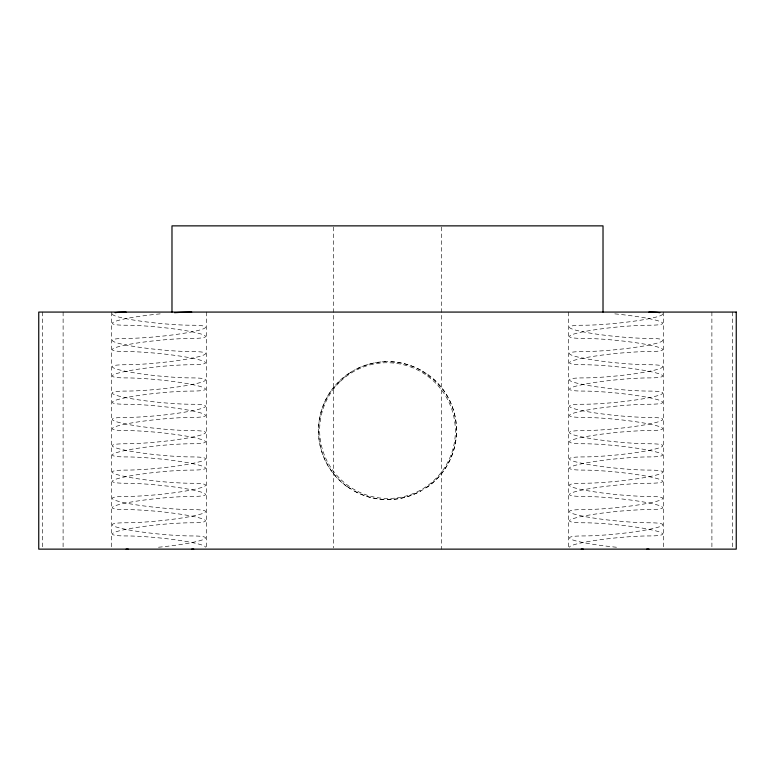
<?xml version="1.0" encoding="UTF-8"?>
<svg xmlns="http://www.w3.org/2000/svg" width="775" height="775" viewBox="0 0 775 775"><rect width="100%" height="100%" fill="white"/><g stroke="black" fill="none" stroke-linecap="round" stroke-linejoin="round"><path stroke-width="0.58" stroke-dasharray="3.88 2.91" d="M350.62 372.349L340.283 380.351L331.477 390.387A68.965 68.965 0 0 0 331.933 471.452C343.984 487.979 363.678 498.577 384.119 499.468M350.222 372.581C361.276 365.49 374.364 361.644 387.5 361.654M354.621 491.224A69.13 69.033 90 0 0 383.557 499.458C406.71 500.931 430.115 489.761 443.523 470.822A68.965 68.965 0 0 0 443.067 389.748L434.717 380.351L421.842 370.838M387.5 499.555L392.218 499.41A69.13 69.033 90 0 0 421.058 490.846M390.881 361.741C404.066 362.361 416.989 366.914 427.722 374.577M347.278 486.623L351.453 489.374M732.327 312.073L732.327 547.925M711.886 312.073L711.905 547.925M663.497 312.073L663.497 547.925M568.676 312.073L568.676 547.925M441.382 227.075L441.382 549.136M333.618 227.075L333.618 547.935M206.324 312.073L206.324 547.925M111.503 312.073L111.503 547.925M63.114 312.073L63.095 547.925M42.673 312.073L42.673 547.925M347.171 486.778A68.752 67.909 -90 0 1 350.145 372.475M427.829 374.432A68.752 67.909 -90 0 1 424.855 488.734M420.379 369.985A69.13 69.033 -90 0 0 391.443 361.751L387.113 361.644A69.13 69.033 -90 0 0 353.942 370.353M160.212 313.865A46.868 4.65 -5.7 0 0 116.114 321.073A46.868 4.65 -5.7 0 0 126.102 325.229A46.868 4.65 5.7 0 1 191.977 331.826A46.868 4.65 5.7 0 1 191.725 338.404A46.868 4.65 -5.7 0 0 125.85 344.991A46.868 4.65 -5.7 0 0 126.102 351.569A46.868 4.65 5.7 0 1 191.977 358.166A46.868 4.65 5.7 0 1 191.725 364.734A46.868 4.65 -5.7 0 0 125.85 371.332A46.868 4.65 -5.7 0 0 126.102 377.909A46.868 4.65 5.7 0 1 191.977 384.507A46.868 4.65 5.7 0 1 191.725 391.075A46.868 4.65 -5.7 0 0 125.85 397.672A46.868 4.65 -5.7 0 0 126.102 404.25A46.868 4.65 5.7 0 1 191.977 410.837A46.868 4.65 5.7 0 1 191.725 417.415A46.868 4.65 -5.7 0 0 125.85 424.012A46.868 4.65 -5.7 0 0 126.102 430.59A46.868 4.65 5.7 0 1 191.977 437.177A46.868 4.65 5.7 0 1 191.725 443.755A46.868 4.65 -5.7 0 0 125.85 450.353A46.868 4.65 -5.7 0 0 126.102 456.921A46.868 4.65 5.7 0 1 191.977 463.518A46.868 4.65 5.7 0 1 191.725 470.096A46.868 4.65 -5.7 0 0 125.85 476.693A46.868 4.65 -5.7 0 0 126.102 483.261A46.868 4.65 5.7 0 1 191.977 489.858A46.868 4.65 5.7 0 1 191.725 496.436A46.868 4.65 -5.7 0 0 125.85 503.023A46.868 4.65 -5.7 0 0 126.102 509.601A46.868 4.65 5.7 0 1 191.977 516.198A46.868 4.65 5.7 0 1 191.725 522.776A46.868 4.65 -5.7 0 0 125.85 529.364A46.868 4.65 -5.7 0 0 126.102 535.942A46.868 4.65 5.7 0 1 177.611 540.117A46.868 4.65 5.7 0 1 205.443 547.324M112.385 313.865A46.868 4.65 5.7 0 0 140.217 321.073A46.868 4.65 5.7 0 0 191.725 325.229A46.868 4.65 -5.7 0 1 191.977 331.826A46.868 4.65 -5.7 0 1 126.102 338.404A46.868 4.65 5.7 0 0 125.85 344.991A46.868 4.65 5.7 0 0 191.725 351.569A46.868 4.65 -5.7 0 1 191.977 358.166A46.868 4.65 -5.7 0 1 126.102 364.734A46.868 4.65 5.7 0 0 125.85 371.332A46.868 4.65 5.7 0 0 191.725 377.909A46.868 4.65 -5.7 0 1 191.977 384.507A46.868 4.65 -5.7 0 1 126.102 391.075A46.868 4.65 5.7 0 0 125.85 397.672A46.868 4.65 5.7 0 0 191.725 404.25A46.868 4.65 -5.7 0 1 191.977 410.837A46.868 4.65 -5.7 0 1 126.102 417.415A46.868 4.65 5.7 0 0 125.85 424.012A46.868 4.65 5.7 0 0 191.725 430.59A46.868 4.65 -5.7 0 1 191.977 437.177A46.868 4.65 -5.7 0 1 126.102 443.755A46.868 4.65 5.7 0 0 125.85 450.353A46.868 4.65 5.7 0 0 191.725 456.921A46.868 4.65 -5.7 0 1 191.977 463.518A46.868 4.65 -5.7 0 1 126.102 470.096A46.868 4.65 5.7 0 0 125.85 476.693A46.868 4.65 5.7 0 0 191.725 483.261A46.868 4.65 -5.7 0 1 191.977 489.858A46.868 4.65 -5.7 0 1 126.102 496.436A46.868 4.65 5.7 0 0 125.85 503.023A46.868 4.65 5.7 0 0 191.725 509.601A46.868 4.65 -5.7 0 1 191.977 516.198A46.868 4.65 -5.7 0 1 126.102 522.776A46.868 4.65 5.7 0 0 125.85 529.364A46.868 4.65 5.7 0 0 191.725 535.942A46.868 4.65 -5.7 0 1 201.703 540.117A46.868 4.65 -5.7 0 1 157.616 547.324M614.788 313.865A46.868 4.65 5.7 0 1 658.886 321.073A46.868 4.65 5.7 0 1 648.898 325.229A46.868 4.65 -5.7 0 0 583.023 331.826A46.868 4.65 -5.7 0 0 583.275 338.404A46.868 4.65 5.7 0 1 649.15 344.991A46.868 4.65 5.7 0 1 648.898 351.569A46.868 4.65 -5.7 0 0 583.023 358.166A46.868 4.65 -5.7 0 0 583.275 364.734A46.868 4.65 5.7 0 1 649.15 371.332A46.868 4.65 5.7 0 1 648.898 377.909A46.868 4.65 -5.7 0 0 583.023 384.507A46.868 4.65 -5.7 0 0 583.275 391.075A46.868 4.65 5.7 0 1 649.15 397.672A46.868 4.65 5.7 0 1 648.898 404.25A46.868 4.65 -5.7 0 0 583.023 410.837A46.868 4.65 -5.7 0 0 583.275 417.415A46.868 4.65 5.7 0 1 649.15 424.012A46.868 4.65 5.7 0 1 648.898 430.59A46.868 4.65 -5.7 0 0 583.023 437.177A46.868 4.65 -5.7 0 0 583.275 443.755A46.868 4.65 5.7 0 1 649.15 450.353A46.868 4.65 5.7 0 1 648.898 456.921A46.868 4.65 -5.7 0 0 583.023 463.518A46.868 4.65 -5.7 0 0 583.275 470.096A46.868 4.65 5.7 0 1 649.15 476.693A46.868 4.65 5.7 0 1 648.898 483.261A46.868 4.65 -5.7 0 0 583.023 489.858A46.868 4.65 -5.7 0 0 583.275 496.436A46.868 4.65 5.7 0 1 649.15 503.023A46.868 4.65 5.7 0 1 648.898 509.601A46.868 4.65 -5.7 0 0 583.023 516.198A46.868 4.65 -5.7 0 0 583.275 522.776A46.868 4.65 5.7 0 1 649.15 529.364A46.868 4.65 5.7 0 1 648.898 535.942A46.868 4.65 -5.7 0 0 597.389 540.117A46.868 4.65 -5.7 0 0 569.557 547.324M662.615 313.865A46.868 4.65 -5.7 0 1 634.783 321.073A46.868 4.65 -5.7 0 1 583.275 325.229A46.868 4.65 5.7 0 0 583.023 331.826A46.868 4.65 5.7 0 0 648.898 338.404A46.868 4.65 -5.7 0 1 649.15 344.991A46.868 4.65 -5.7 0 1 583.275 351.569A46.868 4.65 5.7 0 0 583.023 358.166A46.868 4.65 5.7 0 0 648.898 364.734A46.868 4.65 -5.7 0 1 649.15 371.332A46.868 4.65 -5.7 0 1 583.275 377.909A46.868 4.65 5.7 0 0 583.023 384.507A46.868 4.65 5.7 0 0 648.898 391.075A46.868 4.65 -5.7 0 1 649.15 397.672A46.868 4.65 -5.7 0 1 583.275 404.25A46.868 4.65 5.7 0 0 583.023 410.837A46.868 4.65 5.7 0 0 648.898 417.415A46.868 4.65 -5.7 0 1 649.15 424.012A46.868 4.65 -5.7 0 1 583.275 430.59A46.868 4.65 5.7 0 0 583.023 437.177A46.868 4.65 5.7 0 0 648.898 443.755A46.868 4.65 -5.7 0 1 649.15 450.353A46.868 4.65 -5.7 0 1 583.275 456.921A46.868 4.65 5.7 0 0 583.023 463.518A46.868 4.65 5.7 0 0 648.898 470.096A46.868 4.65 -5.7 0 1 649.15 476.693A46.868 4.65 -5.7 0 1 583.275 483.261A46.868 4.65 5.7 0 0 583.023 489.858A46.868 4.65 5.7 0 0 648.898 496.436A46.868 4.65 -5.7 0 1 649.15 503.023A46.868 4.65 -5.7 0 1 583.275 509.601A46.868 4.65 5.7 0 0 583.023 516.198A46.868 4.65 5.7 0 0 648.898 522.776A46.868 4.65 -5.7 0 1 649.15 529.364A46.868 4.65 -5.7 0 1 583.275 535.942A46.868 4.65 5.7 0 0 573.297 540.117A46.868 4.65 5.7 0 0 617.384 547.324M339.353 382.453A68.035 67.619 45 0 0 339.683 478.417A68.035 67.619 45 0 0 435.647 478.756A68.035 67.619 45 0 0 435.317 382.792A68.035 67.619 45 0 0 339.353 382.453"/><path stroke-width="1.16" d="M603.018 312.073L603.018 225.864L171.982 225.864L171.982 312.073M174.52 312.703A46.868 4.65 -5.7 0 1 191.725 312.083M193.731 549.097A46.868 4.65 5.7 0 1 191.725 549.117M115.175 312.703A46.868 4.65 5.7 0 1 126.102 312.083M128.243 549.097A46.868 4.65 -5.7 0 1 126.102 549.117M583.275 549.117A46.868 4.65 -5.7 0 1 581.269 549.097M648.898 312.083A46.868 4.65 -5.7 0 1 659.825 312.703M648.898 549.117A46.868 4.65 5.7 0 1 646.757 549.097M736.25 312.073L38.75 312.073L38.75 549.136L736.25 549.136L736.25 312.073"/></g></svg>
